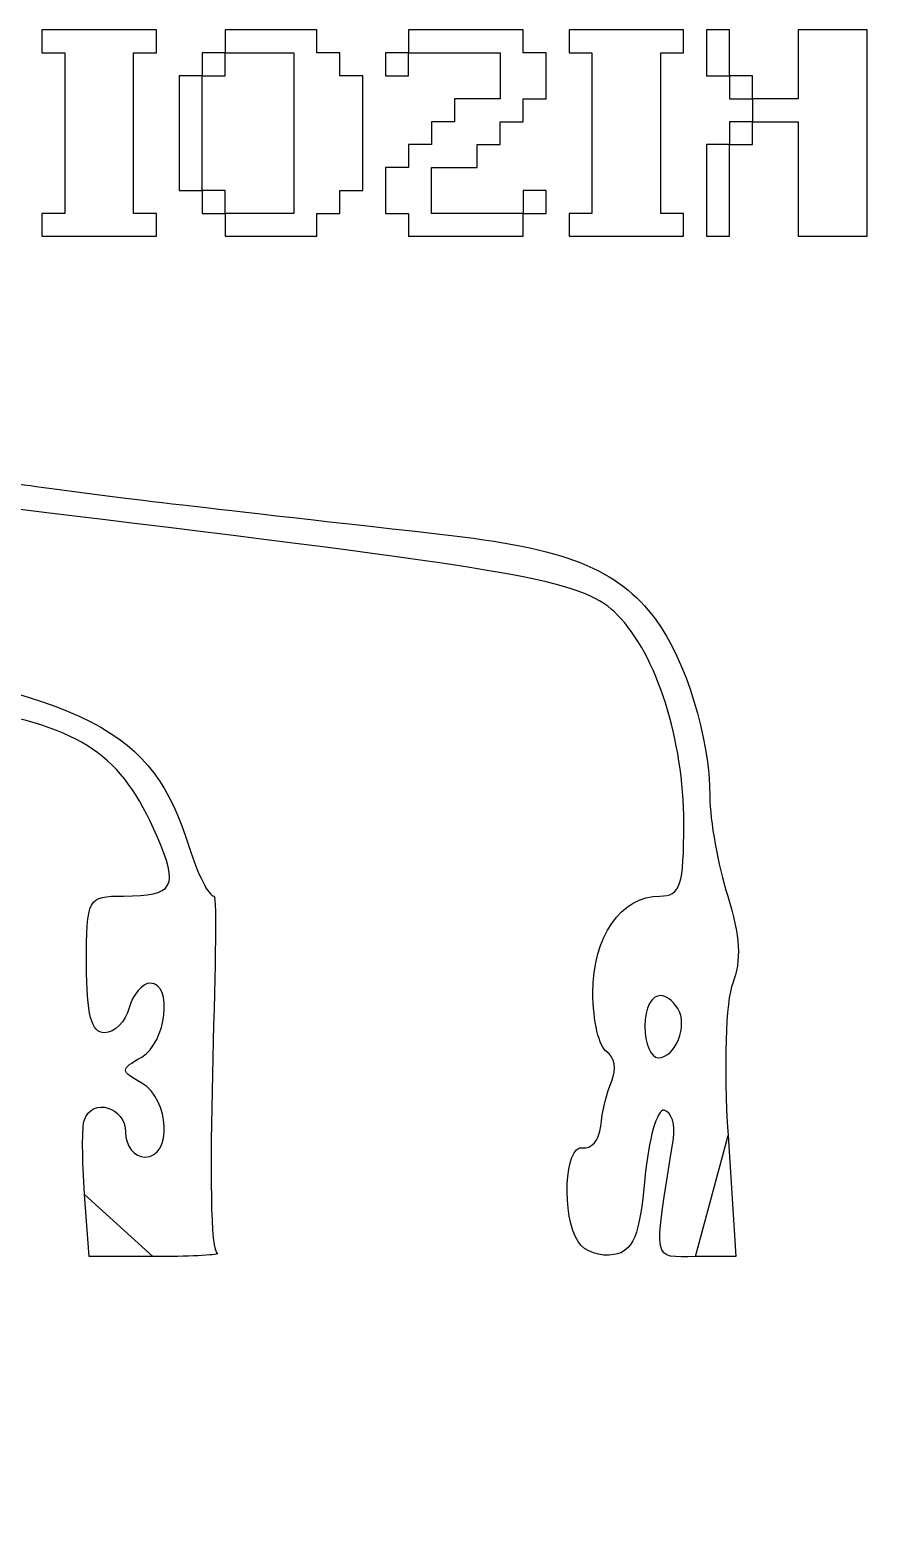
# Model space of a CAD drawing. Extents: x 0 to 138, y 0 to 96.
# Drawn here: x 100.7 to 109.49, y 57.8 to 73.54 of the extents above; entities that cross this region are included whole.
import ezdxf

# ---------------------------------------------------------------- set-up
doc = ezdxf.new("R2010")
doc.units = 0
doc.layers.add('Layer_1', color=7, linetype='CONTINUOUS')

msp = doc.modelspace()

# ---------------------------------------------------------------- linework, layer by layer
at = {"layer": 'Layer_1', "color": 7}
for points in [[(102.027276, 71.367828), (102.027276, 71.608655), (101.78645, 71.608655), (101.78645, 71.849488), (101.78645, 72.090315), (101.78645, 72.331148), (101.78645, 72.571975), (101.78645, 72.812808), (101.78645, 73.053641), (101.78645, 73.294468), (102.027276, 73.294468), (102.027276, 73.535301), (101.78645, 73.535301), (101.545616, 73.535301), (101.304783, 73.535301), (101.063957, 73.535301), (100.823124, 73.535301), (100.823124, 73.294468), (101.063957, 73.294468), (101.063957, 73.053641), (101.063957, 72.812808), (101.063957, 72.571975), (101.063957, 72.331148), (101.063957, 72.090315), (101.063957, 71.849488), (101.063957, 71.608655), (100.823124, 71.608655), (100.823124, 71.367828), (101.063957, 71.367828), (101.304783, 71.367828), (101.545616, 71.367828), (101.78645, 71.367828), (102.027276, 71.367828), (102.027276, 71.367828), (102.027276, 71.367828), (102.027276, 71.367828)], [(104.194749, 71.849488), (104.194749, 72.090315), (104.194749, 72.331148), (104.194749, 72.571975), (104.194749, 72.812808), (104.194749, 73.053641), (103.953916, 73.053641), (103.953916, 73.294468), (103.713089, 73.294468), (103.713089, 73.535301), (103.472256, 73.535301), (103.231429, 73.535301), (102.990596, 73.535301), (102.749769, 73.535301), (102.749769, 73.294468), (102.990596, 73.294468), (103.231429, 73.294468), (103.472256, 73.294468), (103.472256, 73.053641), (103.472256, 72.812808), (103.472256, 72.571975), (103.472256, 72.331148), (103.472256, 72.090315), (103.472256, 71.849488), (103.472256, 71.608655), (103.231429, 71.608655), (102.990596, 71.608655), (102.749769, 71.608655), (102.749769, 71.367828), (102.990596, 71.367828), (103.231429, 71.367828), (103.472256, 71.367828), (103.713089, 71.367828), (103.713089, 71.608655), (103.953916, 71.608655), (103.953916, 71.849488), (104.194749, 71.849488), (104.194749, 71.849488), (104.194749, 71.849488), (104.194749, 71.849488)], [(106.121388, 72.812808), (106.121388, 73.053641), (106.121388, 73.294468), (105.880562, 73.294468), (105.880562, 73.535301), (105.639728, 73.535301), (105.398902, 73.535301), (105.158069, 73.535301), (104.917242, 73.535301), (104.676409, 73.535301), (104.676409, 73.294468), (104.917242, 73.294468), (105.158069, 73.294468), (105.398902, 73.294468), (105.639728, 73.294468), (105.639728, 73.053641), (105.639728, 72.812808), (105.398902, 72.812808), (105.158069, 72.812808), (105.158069, 72.571975), (104.917242, 72.571975), (104.917242, 72.331148), (104.676409, 72.331148), (104.676409, 72.090315), (104.435582, 72.090315), (104.435582, 71.849488), (104.435582, 71.608655), (104.676409, 71.608655), (104.676409, 71.367828), (104.917242, 71.367828), (105.158069, 71.367828), (105.398902, 71.367828), (105.639728, 71.367828), (105.880562, 71.367828), (105.880562, 71.608655), (105.639728, 71.608655), (105.398902, 71.608655), (105.158069, 71.608655), (104.917242, 71.608655), (104.917242, 71.849488), (104.917242, 72.090315), (105.158069, 72.090315), (105.398902, 72.090315), (105.398902, 72.331148), (105.639728, 72.331148), (105.639728, 72.571975), (105.880562, 72.571975), (105.880562, 72.812808), (106.121388, 72.812808), (106.121388, 72.812808), (106.121388, 72.812808), (106.121388, 72.812808)], [(107.566374, 71.367828), (107.566374, 71.608655), (107.325541, 71.608655), (107.325541, 71.849488), (107.325541, 72.090315), (107.325541, 72.331148), (107.325541, 72.571975), (107.325541, 72.812808), (107.325541, 73.053641), (107.325541, 73.294468), (107.566374, 73.294468), (107.566374, 73.535301), (107.325541, 73.535301), (107.084714, 73.535301), (106.843881, 73.535301), (106.603048, 73.535301), (106.362221, 73.535301), (106.362221, 73.294468), (106.603048, 73.294468), (106.603048, 73.053641), (106.603048, 72.812808), (106.603048, 72.571975), (106.603048, 72.331148), (106.603048, 72.090315), (106.603048, 71.849488), (106.603048, 71.608655), (106.362221, 71.608655), (106.362221, 71.367828), (106.603048, 71.367828), (106.843881, 71.367828), (107.084714, 71.367828), (107.325541, 71.367828), (107.566374, 71.367828), (107.566374, 71.367828), (107.566374, 71.367828), (107.566374, 71.367828)], [(108.048034, 73.053641), (108.048034, 73.294468), (108.048034, 73.535301), (107.807201, 73.535301), (107.807201, 73.294468), (107.807201, 73.053641), (108.048034, 73.053641), (108.048034, 73.053641), (108.048034, 73.053641), (108.048034, 73.053641)], [(109.493014, 71.367828), (109.493014, 71.608655), (109.493014, 71.849488), (109.493014, 72.090315), (109.493014, 72.331148), (109.493014, 72.571975), (109.493014, 72.812808), (109.493014, 73.053641), (109.493014, 73.294468), (109.493014, 73.535301), (109.252187, 73.535301), (109.011354, 73.535301), (108.770521, 73.535301), (108.770521, 73.294468), (108.770521, 73.053641), (108.770521, 72.812808), (108.529694, 72.812808), (108.288861, 72.812808), (108.288861, 72.571975), (108.529694, 72.571975), (108.770521, 72.571975), (108.770521, 72.331148), (108.770521, 72.090315), (108.770521, 71.849488), (108.770521, 71.608655), (108.770521, 71.367828), (109.011354, 71.367828), (109.252187, 71.367828), (109.493014, 71.367828), (109.493014, 71.367828), (109.493014, 71.367828), (109.493014, 71.367828)], [(102.749769, 73.053641), (102.749769, 73.294468), (102.508936, 73.294468), (102.508936, 73.053641), (102.749769, 73.053641), (102.749769, 73.053641), (102.749769, 73.053641), (102.749769, 73.053641)], [(104.676409, 73.053641), (104.676409, 73.294468), (104.435582, 73.294468), (104.435582, 73.053641), (104.676409, 73.053641), (104.676409, 73.053641), (104.676409, 73.053641), (104.676409, 73.053641)], [(102.508936, 71.849488), (102.508936, 72.090315), (102.508936, 72.331148), (102.508936, 72.571975), (102.508936, 72.812808), (102.508936, 73.053641), (102.268103, 73.053641), (102.268103, 72.812808), (102.268103, 72.571975), (102.268103, 72.331148), (102.268103, 72.090315), (102.268103, 71.849488), (102.508936, 71.849488), (102.508936, 71.849488), (102.508936, 71.849488), (102.508936, 71.849488)], [(108.288861, 72.812808), (108.288861, 73.053641), (108.048034, 73.053641), (108.048034, 72.812808), (108.288861, 72.812808), (108.288861, 72.812808), (108.288861, 72.812808), (108.288861, 72.812808)], [(108.288861, 72.331148), (108.288861, 72.571975), (108.048034, 72.571975), (108.048034, 72.331148), (108.288861, 72.331148), (108.288861, 72.331148), (108.288861, 72.331148), (108.288861, 72.331148)], [(108.048034, 71.367828), (108.048034, 71.608655), (108.048034, 71.849488), (108.048034, 72.090315), (108.048034, 72.331148), (107.807201, 72.331148), (107.807201, 72.090315), (107.807201, 71.849488), (107.807201, 71.608655), (107.807201, 71.367828), (108.048034, 71.367828), (108.048034, 71.367828), (108.048034, 71.367828), (108.048034, 71.367828)], [(102.749769, 71.608655), (102.749769, 71.849488), (102.508936, 71.849488), (102.508936, 71.608655), (102.749769, 71.608655), (102.749769, 71.608655), (102.749769, 71.608655), (102.749769, 71.608655)], [(106.121388, 71.608655), (106.121388, 71.849488), (105.880562, 71.849488), (105.880562, 71.608655), (106.121388, 71.608655), (106.121388, 71.608655), (106.121388, 71.608655), (106.121388, 71.608655)], [(107.324711, 63.392577), (107.324711, 63.392577)], [(108.032474, 61.924141), (108.115157, 60.650833), (107.69072, 60.650833)], [(101.988948, 60.650833), (101.319773, 60.650833), (101.272919, 61.304576)]]:
    msp.add_lwpolyline(points, close=True, dxfattribs=at)
for points in [[(101.770668, 68.354617), (95.1505, 69.160429), (94.240424, 69.274816), (92.836571, 69.476893)], [(97.133295, 69.204591), (98.633749, 69.017929), (100.290802, 68.806327), (100.815961, 68.734406)], [(100.815961, 68.734406), (101.721265, 68.610403), (102.188789, 68.555141), (105.004097, 68.240517)], [(106.872716, 67.389992), (106.5311, 67.738139), (105.978447, 67.842431), (101.770668, 68.354617)], [(105.004097, 68.240517), (106.330756, 68.092246), (106.874265, 67.877655), (107.26904, 67.345895)], [(107.568351, 65.204974), (107.568351, 66.073919), (107.28202, 66.972851), (106.872716, 67.389992)], [(107.26904, 67.345895), (107.591516, 66.911513), (107.838537, 66.107622), (107.841754, 65.482785)], [(98.2925, 67.046034), (101.362956, 66.515741), (101.981105, 66.198856), (102.370941, 64.953068)], [(102.032991, 65.069925), (101.659292, 65.926235), (101.26073, 66.197773), (100.065705, 66.40993)], [(107.841754, 65.482785), (107.842883, 65.231387), (107.927132, 64.760903), (108.029166, 64.437683)], [(107.316445, 64.437683), (107.532509, 64.437683), (107.568351, 64.546355), (107.568351, 65.204974)], [(101.680213, 64.437683), (102.215829, 64.437683), (102.267902, 64.531651), (102.032991, 65.069925)], [(102.370941, 64.953068), (102.459584, 64.669796), (102.576769, 64.437683), (102.631666, 64.437683)], [(101.293261, 63.71945), (101.293261, 64.42111), (101.302688, 64.437683), (101.680213, 64.437683)], [(102.631666, 64.437683), (102.707725, 64.437683), (102.500834, 60.694106), (102.673006, 60.683354)], [(106.613094, 63.423446), (106.613094, 64.010694), (106.909506, 64.437683), (107.316445, 64.437683)], [(108.029166, 64.437683), (108.158831, 64.0269), (108.175143, 63.751978), (108.082633, 63.523768)], [(101.482328, 63.001214), (101.344541, 63.001214), (101.293261, 63.194951), (101.293261, 63.71945)], [(101.962436, 63.523768), (101.880394, 63.523768), (101.78119, 63.406155), (101.74195, 63.262492)], [(101.873141, 62.746553), (102.13276, 62.89564), (102.204873, 63.523768), (101.962436, 63.523768)], [(106.759166, 62.80002), (106.679027, 62.847437), (106.613094, 63.128084), (106.613094, 63.423446)], [(108.082633, 63.523768), (108.007638, 63.338746), (107.985755, 62.645749), (108.032474, 61.924141)], [(101.74195, 63.262492), (101.702712, 63.118838), (101.586109, 63.001214), (101.482328, 63.001214)], [(107.324711, 63.392577), (107.231383, 63.393424), (107.158796, 63.275204), (107.158796, 63.066811)], [(107.503858, 63.256427), (107.444281, 63.348722), (107.38071, 63.392094), (107.324711, 63.392577)], [(107.299357, 62.739938), (107.482445, 62.739938), (107.617325, 63.080654), (107.503858, 63.256427)], [(107.158796, 63.066811), (107.158796, 62.887238), (107.221983, 62.739938), (107.299357, 62.739938)], [(106.812083, 62.498505), (106.86292, 62.616917), (106.839317, 62.75261), (106.759166, 62.80002)], [(101.873141, 62.4726), (101.645796, 62.603156), (101.645796, 62.615995), (101.873141, 62.746553)], [(101.907315, 61.695386), (102.195887, 61.695386), (102.16918, 62.302581), (101.873141, 62.4726)], [(106.695226, 62.021705), (106.708801, 62.165356), (106.761255, 62.38006), (106.812083, 62.498505)], [(101.270661, 62.087852), (101.354382, 62.326869), (101.702814, 62.221132), (101.702814, 61.956661)], [(107.363297, 62.187621), (107.288271, 62.206953), (107.196303, 61.884246), (107.158796, 61.470491)], [(107.458657, 61.891067), (107.481319, 62.034721), (107.438309, 62.168373), (107.363297, 62.187621)], [(101.272919, 61.304576), (101.246926, 61.664155), (101.245713, 62.016461), (101.270661, 62.087852)], [(106.505607, 61.793503), (106.596338, 61.775554), (106.681623, 61.878046), (106.695226, 62.021705)], [(101.702814, 61.956661), (101.702814, 61.811548), (101.793644, 61.695386), (101.907315, 61.695386)], [(107.69072, 60.650833), (107.227698, 60.650833), (107.246866, 60.548519), (107.458657, 61.891067)], [(106.460959, 60.800764), (106.280032, 61.074096), (106.314181, 61.831389), (106.505607, 61.793503)], [(107.158796, 61.470491), (107.104129, 60.867569), (107.039684, 60.709166), (106.83413, 60.67178)], [(106.83413, 60.67178), (106.693076, 60.646126), (106.525069, 60.703914), (106.460959, 60.800764)], [(102.673006, 60.683354), (102.663665, 60.665433), (102.356339, 60.650833), (101.988948, 60.650833)], [(92.589616, 58.817492), (94.234765, 58.268429), (100.292149, 56.043606), (101.183062, 55.661232)], [(105.110481, 55.50634), (104.658778, 55.725801), (100.557545, 57.202436), (98.522906, 57.87822)]]:
    msp.add_open_spline(points, degree=3, dxfattribs=at)

doc.saveas('drawing.dxf')
